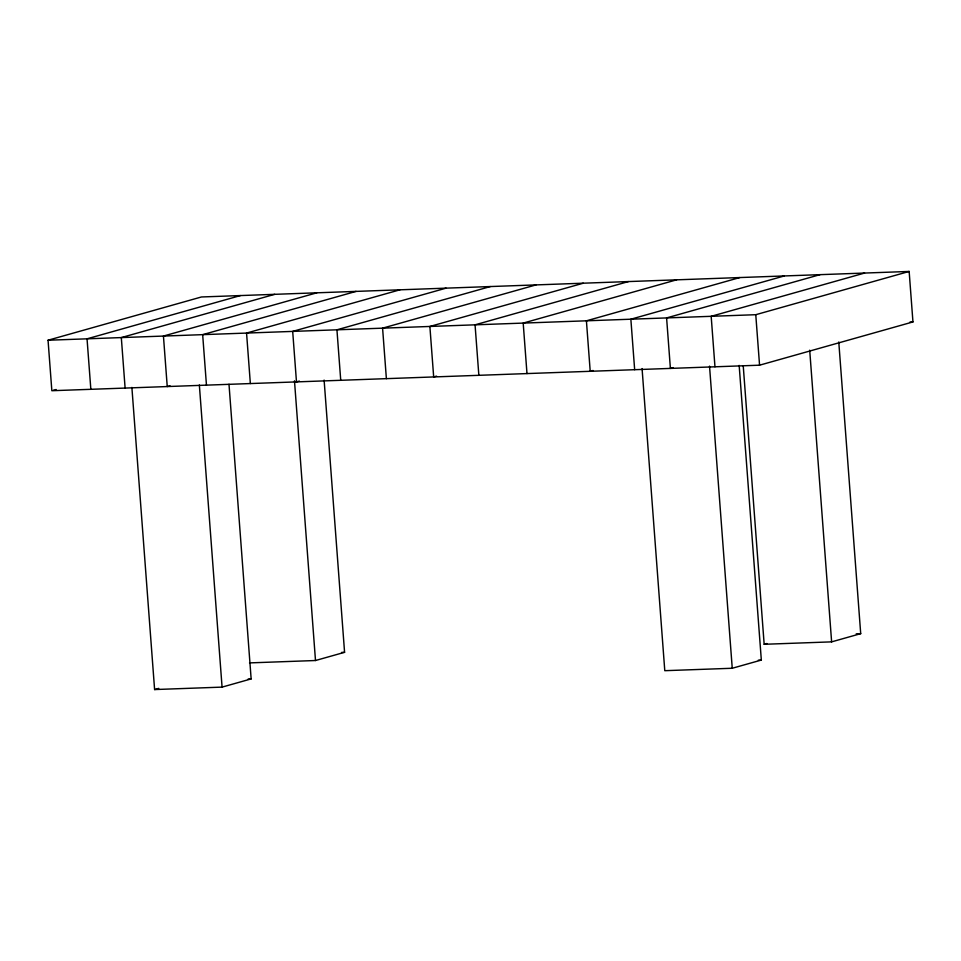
<?xml version="1.0" encoding="UTF-8"?>
<svg xmlns="http://www.w3.org/2000/svg" width="961" height="961" viewBox="0 0 961 961"><rect width="100%" height="100%" fill="white"/><g stroke="black" fill="none" stroke-linecap="round" stroke-linejoin="round"><path stroke-width="1.44" d="M48.05 340.23L201.438 296.973L909.154 271.446L912.95 321.935L759.562 365.192L51.846 390.719L48.05 340.23L755.766 314.703L909.154 271.446M240.442 295.568L87.043 338.825L90.839 389.313M274.714 294.33L121.314 337.587L125.11 388.076M316.83 292.817L163.442 336.062L167.238 386.55L170.013 385.769M356.05 291.399L202.663 334.656L206.459 385.145M399.944 289.814L246.557 333.071L250.353 383.559M53.275 390.31L56.146 389.505M446.072 288.156L292.685 331.401L296.481 381.889L299.351 381.085M490.338 286.558L336.939 329.815L340.735 380.304M535.986 284.912L382.586 328.157L386.382 378.658M583.267 283.207L429.879 326.464L433.675 376.952L436.546 376.135M628.458 281.573L475.058 324.83L478.854 375.319M676.58 279.843L523.192 323.088L526.988 373.577M739.802 277.561L586.414 320.818L590.21 371.306L593.069 370.49M784.26 275.951L630.86 319.208L634.656 369.697M819.985 274.666L666.598 317.923L670.394 368.411L673.265 367.607M864.576 273.056L711.176 316.313L714.972 366.802M131.885 387.415L154.601 689.554L158.757 688.376M249.536 662.898L315.496 660.519L344.579 652.315L324.109 380.088M154.601 689.554L222.075 687.115L251.145 678.91L228.994 384.256M743.249 366.081L764.163 644.29L766.926 643.51M642.068 368.556L664.784 670.694L732.246 668.255L761.328 660.063L739.165 365.396M764.163 644.29L831.625 641.864L860.708 633.659L838.773 341.996M909.983 322.043L912.95 321.935M341.575 652.423L344.579 652.315M856.203 633.828L860.708 633.659M758.325 660.171L761.328 660.063M248.154 679.019L251.145 678.91M809.703 350.188L831.625 641.864M755.766 314.703L759.562 365.192M709.53 366.117L732.246 668.255M294.474 380.808L315.496 660.519M199.347 384.977L222.075 687.115"/></g></svg>
